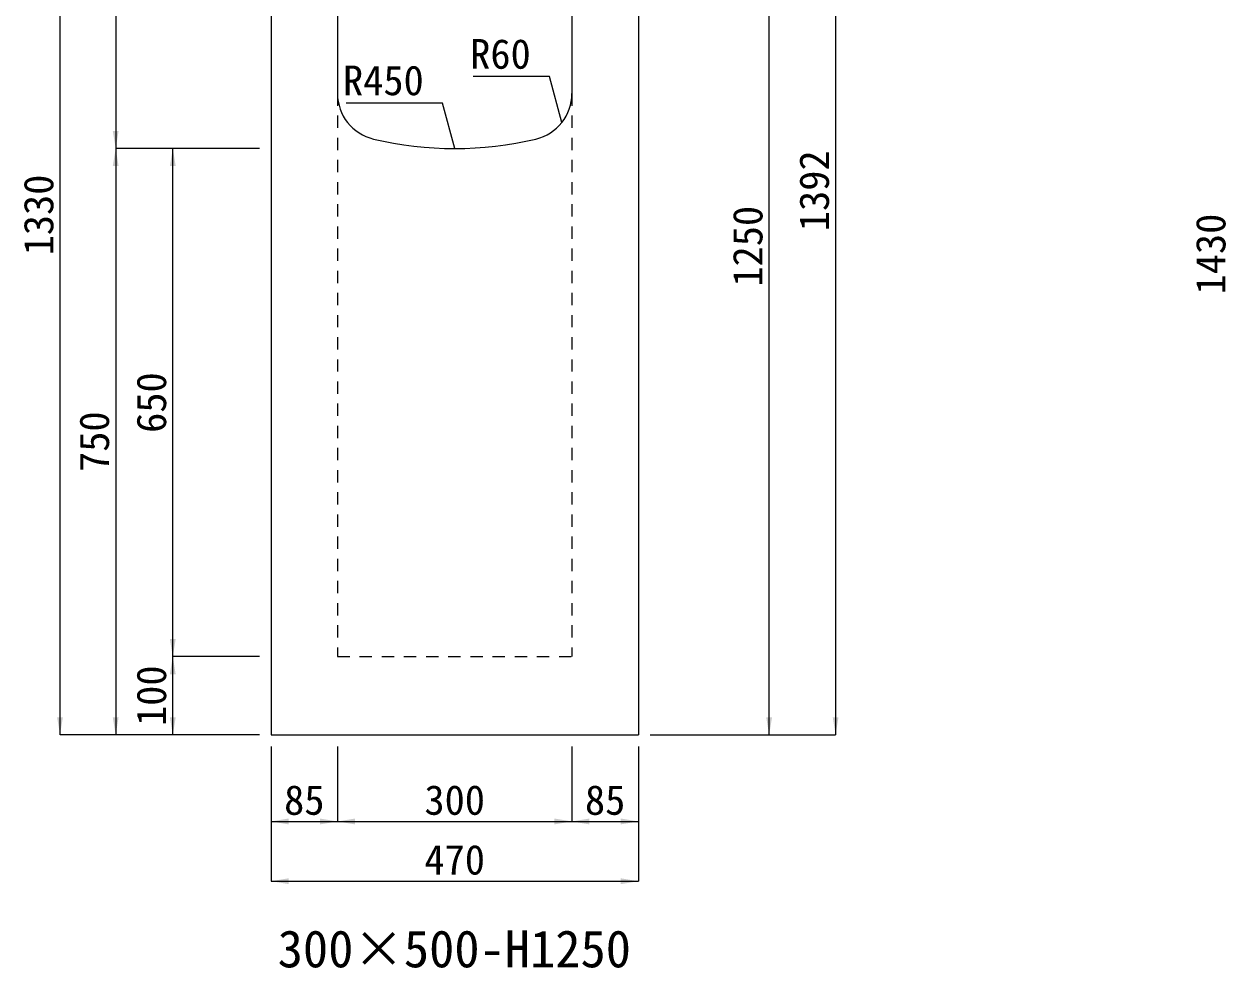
# Model space of a CAD drawing. Units: millimetres at full size. Extents: x -3301 to 90699, y 107523 to 139162.
# Drawn here: x 20101 to 21639, y 113255 to 114463 of the extents above; entities that cross this region are included whole.
import ezdxf
from ezdxf.enums import TextEntityAlignment as Align

# ---------------------------------------------------------------- set-up
doc = ezdxf.new("R2010")
doc.units = ezdxf.units.MM
doc.header["$LTSCALE"] = 21
doc.linetypes.add('USER1', pattern=[1.35, 0.75, -0.6])
for name, color, linetype, lineweight in [('0_2', 7, 'USER1', 9), ('寸法線', 7, 'Continuous', 9), ('引出線', 4, 'Continuous', 9), ('本体', 2, 'Continuous', 9)]:
    doc.layers.add(name, color=color, linetype=linetype, lineweight=lineweight)
doc.styles.add('ＭＳ ゴシック', font='')
doc.styles.get('ＭＳ ゴシック').set_extended_font_data('MS Gothic')

# ---------------------------------------------------------------- blocks, each defined once
blk = doc.blocks.new('filled_arrow')
at = {"color": 0, "linetype": 'Continuous', "lineweight": -2}
blk.add_solid([(7.5, 1.25), (0, 0), (7.5, -1.25)], dxfattribs=at)

msp = doc.modelspace()

# ---------------------------------------------------------------- linework, layer by layer
at = {"layer": '寸法線'}
for p, q in [((21139.77, 114945.37), (21139.77, 113553.37)), ((20147.2, 113553.37), (20147.2, 114883.37)), ((20218.47, 114803.37), (20218.47, 114303.37)), ((21054.68, 113553.37), (21054.68, 114803.37)), ((20402.31, 114303.37), (20218.47, 114303.37)), ((20218.47, 114303.37), (20218.47, 113553.37)), ((20402.31, 114303.37), (20218.47, 114303.37)), ((20291.54, 113653.37), (20291.54, 114303.37)), ((20402.31, 114303.37), (20291.54, 114303.37)), ((20402.31, 113653.37), (20291.54, 113653.37)), ((20291.54, 113553.37), (20291.54, 113653.37)), ((20402.31, 113653.37), (20291.54, 113653.37)), ((20402.31, 113553.37), (20147.2, 113553.37)), ((20402.31, 113553.37), (20218.47, 113553.37)), ((20402.31, 113553.37), (20291.54, 113553.37)), ((20902.31, 113553.37), (21139.77, 113553.37)), ((20902.31, 113553.37), (21054.68, 113553.37)), ((20417.31, 113538.37), (20417.31, 113442.51)), ((20417.31, 113538.37), (20417.31, 113366.08)), ((20502.31, 113538.37), (20502.31, 113442.51)), ((20502.31, 113538.37), (20502.31, 113442.51)), ((20802.31, 113538.37), (20802.31, 113442.51)), ((20802.31, 113538.37), (20802.31, 113442.51)), ((20887.31, 113538.37), (20887.31, 113442.51)), ((20887.31, 113538.37), (20887.31, 113366.08)), ((20417.31, 113442.51), (20502.31, 113442.51)), ((20502.31, 113442.51), (20802.31, 113442.51)), ((20802.31, 113442.51), (20887.31, 113442.51)), ((20417.31, 113366.08), (20887.31, 113366.08))]:
    msp.add_line(p, q, dxfattribs=at)
at = {"layer": '引出線'}
for points in [[(20789.38, 114336.69), (20773.64, 114395.43), (20676.13, 114395.43)], [(20652.31, 114303.37), (20636.71, 114361.58), (20513.22, 114361.58)]]:
    msp.add_lwpolyline(points, dxfattribs=at)
at = {"layer": '本体', "lineweight": 20}
for p, q in [((20417.31, 114803.37), (20417.31, 113553.37)), ((20502.31, 114803.37), (20502.31, 114373.9)), ((20802.31, 114803.37), (20802.31, 114373.9)), ((20887.31, 114803.37), (20887.31, 113553.37)), ((20417.31, 113553.37), (20887.31, 113553.37))]:
    msp.add_line(p, q, dxfattribs=at)
at = {"layer": '本体', "linetype": 'USER1'}
for p, q in [((20502.31, 114373.9), (20502.31, 113653.37)), ((20802.31, 114373.9), (20802.31, 113653.37)), ((20502.31, 113653.37), (20802.31, 113653.37))]:
    msp.add_line(p, q, dxfattribs=at)
at = {"layer": '本体', "lineweight": 13}
for centre, radius, start, end in [((20562.31, 114373.9), 60, 180, 256.65764), ((20742.31, 114373.9), 60, 283.34236, 0), ((20652.31, 114753.37), 450, 256.65764, 283.34236)]:
    msp.add_arc(centre, radius, start, end, dxfattribs=at)

# ---------------------------------------------------------------- block references
at = {"layer": '寸法線', "xscale": 3, "yscale": 3}
for p, rotation in [((20218.47, 114303.37), 90), ((20218.47, 114303.37), 270), ((20291.54, 114303.37), 270), ((20291.54, 113653.37), 90), ((20291.54, 113653.37), 270), ((20147.2, 113553.37), 90), ((20218.47, 113553.37), 90), ((20291.54, 113553.37), 90), ((21054.68, 113553.37), 90), ((21139.77, 113553.37), 90), ((20502.31, 113442.51), 180), ((20802.31, 113442.51), 180), ((20887.31, 113442.51), 180), ((20887.31, 113366.08), 180)]:
    msp.add_blockref('filled_arrow', p, dxfattribs=dict(at, rotation=rotation))
for p in [(20417.31, 113442.51), (20502.31, 113442.51), (20802.31, 113442.51), (20417.31, 113366.08)]:
    msp.add_blockref('filled_arrow', p, dxfattribs=at)
at = {"layer": '引出線', "xscale": 0.0667, "yscale": 0.0667, "rotation": 105}
for p in [(20789.38, 114336.69), (20652.31, 114303.37)]:
    msp.add_blockref('filled_arrow', p, dxfattribs=at)

# ---------------------------------------------------------------- texts
at = {"layer": '0_2', "style": 'ＭＳ ゴシック'}
msp.add_text('300×500-H1250', height=47.47, dxfattribs=at).set_placement((20651.83, 113279.61), align=Align.MIDDLE_CENTER)
at = {"layer": '寸法線', "style": 'ＭＳ ゴシック'}
for s, p in [('1392', (21112.27, 114249.37)), ('1330', (20119.7, 114218.37)), ('1250', (21027.18, 114178.37)), ('1430', (21619.7, 114168.37)), ('650', (20264.04, 113978.37)), ('750', (20190.97, 113928.37)), ('100', (20264.04, 113603.37))]:
    msp.add_text(s, height=37.98, rotation=90, dxfattribs=at).set_placement(p, align=Align.MIDDLE_CENTER)
for s, p in [('85', (20459.81, 113470.01)), ('300', (20652.31, 113470.01)), ('85', (20844.81, 113470.01)), ('470', (20652.31, 113393.58))]:
    msp.add_text(s, height=37.98, dxfattribs=at).set_placement(p, align=Align.MIDDLE_CENTER)
at = {"layer": '引出線', "style": 'ＭＳ ゴシック'}
for s, p in [('R60', (20749.64, 114443.43)), ('R450', (20612.71, 114409.58))]:
    msp.add_text(s, height=37.98, dxfattribs=at).set_placement(p, align=Align.TOP_RIGHT)

doc.saveas('drawing.dxf')
